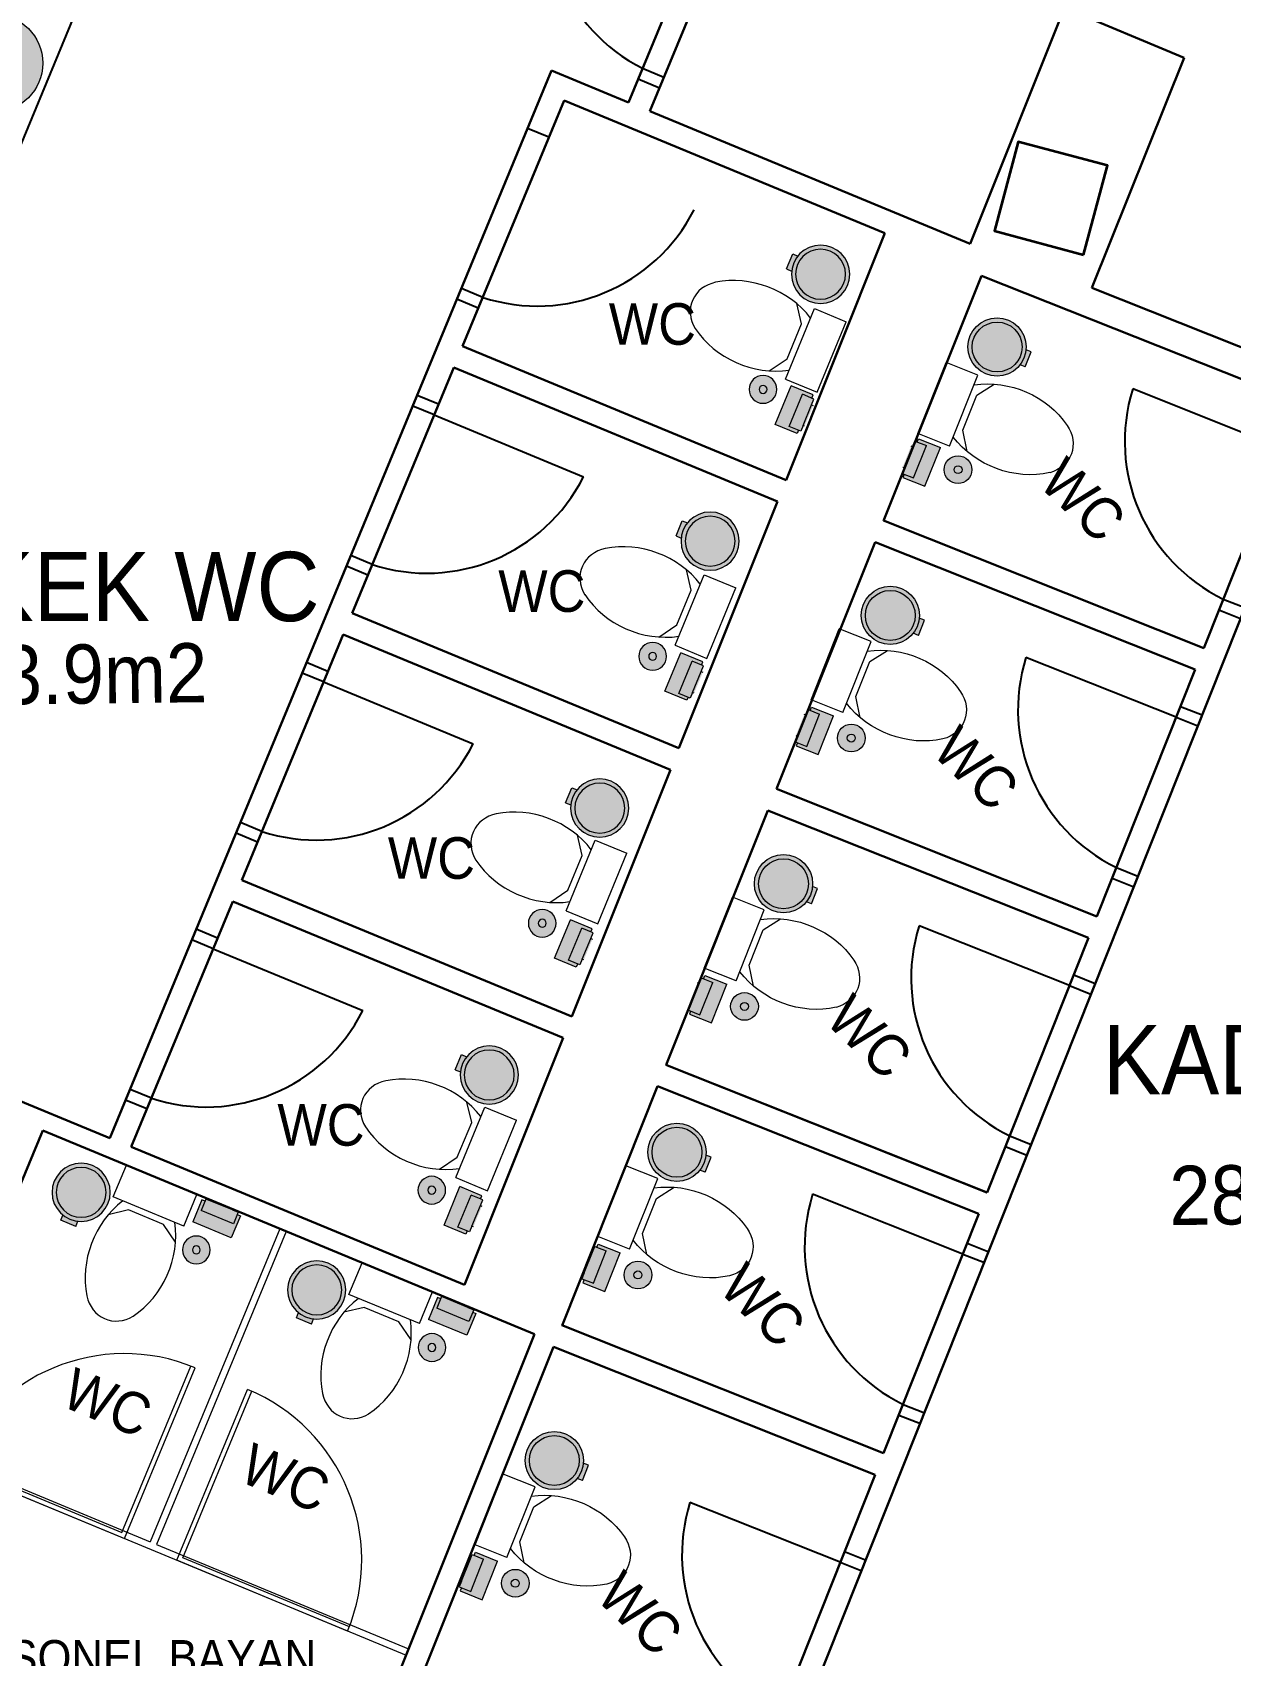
# Model space of a CAD drawing. Header units: millimetres. Extents: x -2729 to 15248, y -12439 to 5292.
# Drawn here: x 4364 to 4882, y -11458 to -10756 of the extents above; entities that cross this region are included whole.
import ezdxf

# ---------------------------------------------------------------- set-up
doc = ezdxf.new("R2010")
doc.units = ezdxf.units.MM
for name, color, linetype, lineweight in [('antet_Ном_пера__60', 7, 'Continuous', 35), ('DUVAR', 7, 'Continuous', 30), ('gzm', 250, 'Continuous', 20), ('kolon_Ном_пера__60', 7, 'Continuous', 35), ('lavabo_Ном_пера__80', 7, 'Continuous', 13), ('Layer1', 250, 'Continuous', 20), ('tefriş', 7, 'Continuous', 25)]:
    doc.layers.add(name, color=color, linetype=linetype, lineweight=lineweight)
doc.layers.add('kapı ABD', color=55, linetype='Continuous')
doc.styles.add('Мой Ариал', font='arial.ttf', dxfattribs={"width": 0.9})

# ---------------------------------------------------------------- blocks, each defined once
blk = doc.blocks.new('A$C746B319B')
at = {"layer": 'gzm'}
h = blk.add_hatch(color=7, dxfattribs=at)
h.set_gradient(color1=(255, 255, 255), rotation=60, one_color=1, tint=1, name='INVCYLINDER')
h.paths.add_polyline_path([(30.45, 153.07, 1), (-8.05, 153.07, 1)])
h.paths.add_polyline_path([(7.62, 153.07, -1), (14.78, 153.07, -1)], flags=16)
h = blk.add_hatch(color=7, dxfattribs=at)
h.set_gradient(color1=(255, 255, 255), color2=(184, 184, 184), rotation=60, one_color=1, tint=0.72, name='INVSPHERICAL')
h.paths.add_polyline_path([(24.06, 153.07, 1), (-1.66, 153.07, 1)])
h.paths.add_polyline_path([(7.62, 153.07, -1), (14.78, 153.07, -1)], flags=16)
h = blk.add_hatch(color=250, dxfattribs=at)
h.set_gradient(color1=(61, 61, 61), color2=(237, 237, 237), one_color=1, tint=0.93, name='SPHERICAL')
h.paths.add_polyline_path([(7.62, 153.07, 1), (14.78, 153.07, 1)])
for radius in [19.25, 3.58]:
    blk.add_circle((11.2, 153.07), radius, dxfattribs=at)
blk = doc.blocks.new('A$C6A3561BD')
at = {"layer": 'gzm'}
blk.add_circle((-148.68, 121.8), 1.93, dxfattribs=at)
at = {"layer": 'gzm', "rotation": 270}
blk.add_blockref('A$C746B319B', (-324.36, 133), dxfattribs=at)
blk = doc.blocks.new('A$C5DEF5315')
at = {"layer": 'Layer1'}
h = blk.add_hatch(color=250, dxfattribs=at)
h.set_gradient(color1=(40, 40, 41), rotation=90, one_color=1, tint=1, name='CYLINDER')
h.paths.add_polyline_path([(-41.68, 20.18, 1), (-16.48, 20.18, 1)])
h.paths.add_polyline_path([(-18.28, 20.18, -1), (-39.88, 20.18, -1)], flags=0)
h.paths.add_polyline_path([(-39.88, 20.18, 1), (-18.28, 20.18, 1)], flags=16)
h.paths.add_polyline_path([(-16.99, 16.65), (-14.59, 16.65), (-14.59, 23.71), (-16.99, 23.71, -0.0711), (-16.48, 20.18, -0.0711)])
h = blk.add_hatch(color=250, dxfattribs=at)
h.set_gradient(color1=(40, 40, 41), rotation=90, one_color=1, tint=1, name='CYLINDER')
h.paths.add_polyline_path([(-41.68, 20.18, 1), (-16.48, 20.18, 1)])
h.paths.add_polyline_path([(-18.28, 20.18, -1), (-39.88, 20.18, -1)], flags=0)
h.paths.add_polyline_path([(-39.88, 20.18, 1), (-18.28, 20.18, 1)], flags=16)
h.paths.add_polyline_path([(-16.99, 16.65), (-14.59, 16.65), (-14.59, 23.71), (-16.99, 23.71, -0.0711), (-16.48, 20.18, -0.0711)])
for p, q in [((-14.59, 23.71), (-16.99, 23.71)), ((-14.59, 23.71), (-16.99, 23.71)), ((-14.59, 16.65), (-14.59, 23.71)), ((-14.59, 16.65), (-14.59, 23.71)), ((-14.59, 16.65), (-16.99, 16.65)), ((-14.59, 16.65), (-16.99, 16.65))]:
    blk.add_line(p, q, dxfattribs=at)
for radius in [12.6, 12.6, 10.8, 10.8]:
    blk.add_circle((-29.08, 20.18), radius, dxfattribs=at)
blk = doc.blocks.new('A$C4A116046')
at = {"layer": 'Layer1'}
h = blk.add_hatch(color=250, dxfattribs=at)
h.set_gradient(color1=(40, 40, 41), one_color=1, tint=1, name='CYLINDER')
h.paths.add_polyline_path([(-55.51, 35.52), (-55.51, 32.84), (-55.51, 23.15), (-55.51, 20.47), (-50.16, 20.47), (-50.16, 35.52)])
h.paths.add_polyline_path([(-56.25, 32.84), (-56.25, 23.15), (-55.51, 23.15), (-55.51, 32.84)])
h = blk.add_hatch(color=7, dxfattribs=at)
h.set_gradient(color1=(255, 255, 255), one_color=1, tint=1, name='INVCURVED')
h.paths.add_polyline_path([(-54.48, 37.01), (-54.48, 35.52), (-50.16, 35.52), (-50.16, 20.47), (-54.48, 20.47), (-54.48, 18.99), (-44.23, 18.99), (-44.23, 37.01)])
h = blk.add_hatch(color=250, dxfattribs=at)
h.set_gradient(color1=(40, 40, 41), rotation=90, one_color=1, tint=1, name='CYLINDER')
h.paths.add_polyline_path([(-27.57, 30.93, 1), (-39.57, 30.93, 1)])
for p, q in [((-55.51, 32.84), (-55.51, 35.52)), ((-55.51, 35.52), (-50.16, 35.52)), ((-54.48, 35.52), (-54.48, 37.01)), ((-54.48, 37.01), (-44.23, 37.01)), ((-50.16, 20.47), (-50.16, 35.52)), ((-44.23, 18.99), (-44.23, 37.01)), ((-55.51, 32.84), (-56.25, 32.84)), ((-55.51, 23.15), (-55.51, 32.84)), ((-56.25, 23.15), (-55.51, 23.15)), ((-55.51, 23.15), (-55.51, 20.47)), ((-55.51, 20.47), (-50.16, 20.47)), ((-54.48, 20.47), (-54.48, 18.99)), ((-54.48, 18.99), (-44.23, 18.99))]:
    blk.add_line(p, q, dxfattribs=at)
for radius in [6, 1.71]:
    blk.add_circle((-33.57, 30.93), radius, dxfattribs=at)
blk = doc.blocks.new('aeryaeryary')
at = {"layer": 'lavabo_Ном_пера__80', "linetype": 'Continuous', "lineweight": 5}
for p, q in [((-17.56, 8.25), (-22.82, 15.56)), ((-14.83, -16.5), (-14.83, 16.5)), ((-14.83, 16.5), (0, 16.5)), ((0, -16.5), (0, 16.5)), ((-17.56, -8.06), (-17.56, 8.25)), ((-22.65, -15.86), (-17.56, -8.06)), ((-14.83, -16.5), (0, -16.5))]:
    blk.add_line(p, q, dxfattribs=at)
for centre, major_axis, start_param, end_param in [((-35.68, -15.36), (37.77, 0), 0.986126, 2.229248), ((-48.82, -0.45), (-16.18, 0), -0.907053, 0.865944), ((-36.19, 14.84), (-37.77, 0), 0.912345, 2.172319)]:
    blk.add_ellipse(centre, major_axis=major_axis, ratio=0.870476, start_param=start_param, end_param=end_param, dxfattribs=at)
blk = doc.blocks.new('wruwru')
at = {"layer": 'kapı ABD', "color": 7}
for p, q in [((2.97, 9.55), (23.77, 76.39)), ((-68.64, 31.84), (-71.61, 22.29)), ((-63.87, 30.35), (-66.84, 20.8)), ((2.97, 9.55), (0, 0)), ((7.75, 8.06), (4.77, -1.49))]:
    blk.add_line(p, q, dxfattribs=at)
blk.add_arc((6.75, 2.35), 75.97, 77.05074, 158.37243, dxfattribs=at)

msp = doc.modelspace()

# ---------------------------------------------------------------- linework, layer by layer
at = {"lineweight": 5}
for p, q in [((4470.656, -11273.318), (4414.533, -11408.762)), ((4473.428, -11274.466), (4417.304, -11409.911)), ((4310.826, -11369.037), (4525.26, -11457.891)), ((4311.974, -11366.266), (4414.533, -11408.762)), ((4417.304, -11409.911), (4526.374, -11455.105))]:
    msp.add_line(p, q, dxfattribs=at)
for points in [[(4329.503, -11376.776), (4403.409, -11407.4), (4434.033, -11333.494)], [(4330.268, -11374.929), (4402.327, -11404.787), (4432.186, -11332.728)], [(4499.967, -11447.41), (4426.06, -11416.786), (4456.684, -11342.88)], [(4500.732, -11445.563), (4428.674, -11415.704), (4458.532, -11343.645)]]:
    msp.add_lwpolyline(points, dxfattribs=at)
for centre, start, end in [((4403.409, -11407.4), 67.492719, 157.492719), ((4426.06, -11416.786), 337.492719, 67.492719)]:
    msp.add_arc(centre, 80, start, end, dxfattribs=at)
at = {"layer": 'DUVAR', "linetype": 'Continuous'}
for p, q in [((4672.74, -10688.08), (4630.693, -10789.738)), ((4659.679, -10693.493), (4621.452, -10785.916)), ((4588.185, -10772.157), (4397.117, -11234.105)), ((4621.452, -10785.916), (4588.185, -10772.157)), ((4593.673, -10785.053), (4549.687, -10891.399)), ((4732.422, -10842.532), (4593.641, -10785.131)), ((4769.363, -10847.094), (4630.693, -10789.738)), ((4798.845, -10805.219), (4798.773, -10805.464)), ((4962.111, -10818.581), (4687.909, -11507.782)), ((4774.262, -10860.91), (4912.61, -10915.952)), ((4822.039, -10866.186), (4917.326, -10904.096)), ((4689.741, -10949.327), (4549.687, -10891.399)), ((4545.865, -10900.64), (4501.911, -11006.909)), ((4686.03, -10958.614), (4545.865, -10900.64)), ((4912.61, -10915.952), (4870.412, -11022.014)), ((4731.874, -10966.896), (4870.412, -11022.014)), ((4728.163, -10976.182), (4866.715, -11031.306)), ((4643.349, -11065.409), (4501.911, -11006.909)), ((4498.088, -11016.149), (4454.134, -11122.418)), ((4639.637, -11074.696), (4498.088, -11016.149)), ((4866.715, -11031.306), (4824.203, -11138.16)), ((4685.485, -11082.97), (4824.203, -11138.16)), ((4681.774, -11092.256), (4820.506, -11147.451)), ((4596.956, -11181.491), (4454.134, -11122.418)), ((4450.312, -11131.659), (4406.358, -11237.927)), ((4593.245, -11190.778), (4450.312, -11131.659)), ((4161.102, -11136.334), (4397.117, -11234.105)), ((4820.506, -11147.451), (4776.706, -11257.638)), ((4637.691, -11202.331), (4776.59, -11257.592)), ((4637.691, -11202.331), (4776.706, -11257.638)), ((4633.98, -11211.617), (4773.009, -11266.93)), ((4633.98, -11211.617), (4773.009, -11266.93)), ((4580.805, -11318.901), (4368.098, -11230.82)), ((4406.358, -11237.927), (4550.534, -11297.648)), ((4773.009, -11266.93), (4731.901, -11370.496)), ((4592.707, -11315.117), (4731.901, -11370.496)), ((4588.996, -11324.403), (4728.205, -11379.788)), ((4728.205, -11379.788), (4680.212, -11500.415))]:
    msp.add_line(p, q, dxfattribs=at)
for points in [[(4810.164, -10745.002), (4769.363, -10847.094)], [(4810.164, -10745.002), (4861.855, -10766.56)], [(4861.855, -10766.56), (4822.039, -10866.186)], [(4732.422, -10842.532), (4689.741, -10949.327)], [(4774.262, -10860.91), (4731.9, -10966.907)], [(4686.03, -10958.614), (4643.349, -11065.409)], [(4728.189, -10976.193), (4685.511, -11082.98)], [(4639.637, -11074.696), (4596.956, -11181.491)], [(4681.8, -11092.266), (4637.796, -11202.372)], [(4593.245, -11190.778), (4550.534, -11297.648)], [(4634.085, -11211.658), (4592.734, -11315.128)], [(4239.056, -11542.243), (4368.098, -11230.82)], [(4580.805, -11318.901), (4463.284, -11612.977)], [(4589.022, -11324.414), (4532.928, -11464.772)]]:
    msp.add_lwpolyline(points, dxfattribs=at)
at = {"layer": 'kolon_Ном_пера__60', "linetype": 'Continuous', "flags": 128}
msp.add_lwpolyline([(4818.433, -10851.879), (4828.786, -10813.242), (4790.149, -10802.889), (4779.796, -10841.526)], close=True, dxfattribs=at)
msp.add_lwpolyline([(4818.433, -10851.879), (4828.786, -10813.242), (4790.149, -10802.889), (4779.796, -10841.526)], close=True, dxfattribs=at)
at = {"layer": 'tefriş'}
for p, q in [((4295.377, -10956.875), (4441.891, -10603.27)), ((4587.098, -10800.95), (4577.857, -10797.128)), ((4556.521, -10874.876), (4547.28, -10871.054)), ((4558.432, -10870.255), (4549.191, -10866.433)), ((4539.287, -10916.542), (4530.047, -10912.72)), ((4904.715, -10935.796), (4839.673, -10909.919)), ((4537.376, -10921.162), (4528.136, -10917.34)), ((4537.376, -10921.162), (4602.062, -10947.917)), ((4510.622, -10985.847), (4501.381, -10982.025)), ((4508.711, -10990.468), (4499.47, -10986.646)), ((4876.989, -11005.483), (4886.281, -11009.18)), ((4878.838, -11000.837), (4888.129, -11004.534)), ((4858.506, -11051.941), (4793.464, -11026.064)), ((4489.6, -11036.672), (4480.359, -11032.849)), ((4491.474, -11032.14), (4482.234, -11028.318)), ((4489.6, -11036.672), (4554.285, -11063.426)), ((4860.354, -11047.295), (4869.646, -11050.992)), ((4858.506, -11051.941), (4867.797, -11055.638)), ((4462.845, -11101.357), (4453.605, -11097.535)), ((4460.934, -11105.977), (4451.694, -11102.155)), ((4832.629, -11116.982), (4841.92, -11120.679)), ((4830.78, -11121.628), (4840.072, -11125.325)), ((4443.735, -11147.561), (4434.494, -11143.739)), ((4812.297, -11168.086), (4747.255, -11142.209)), ((4441.824, -11152.181), (4432.583, -11148.359)), ((4441.824, -11152.181), (4506.509, -11178.936)), ((4814.145, -11163.441), (4823.437, -11167.137)), ((4812.297, -11168.086), (4821.588, -11171.783)), ((4415.069, -11216.866), (4405.828, -11213.044)), ((4413.158, -11221.487), (4403.917, -11217.665)), ((4784.571, -11237.774), (4793.863, -11241.47)), ((4786.42, -11233.128), (4795.711, -11236.824)), ((4766.204, -11284.278), (4701.162, -11258.401)), ((4768.052, -11279.632), (4777.344, -11283.329)), ((4766.204, -11284.278), (4775.495, -11287.975)), ((4740.327, -11349.319), (4749.618, -11353.016)), ((4738.478, -11353.965), (4747.77, -11357.662)), ((4713.129, -11417.681), (4648.087, -11391.804)), ((4714.977, -11413.035), (4724.269, -11416.732)), ((4713.129, -11417.681), (4722.42, -11421.377))]:
    msp.add_line(p, q, dxfattribs=at)
for centre, start, end in [((4582.072, -10798.062), 251.868501, 333.190194), ((4912.18, -10932.58), 162.64378, 243.965473), ((4534.262, -10913.654), 251.868501, 333.190194), ((4865.971, -11048.725), 162.64378, 243.965473), ((4486.486, -11029.164), 251.868501, 333.190194), ((4819.762, -11164.871), 162.64378, 243.965473), ((4438.71, -11144.673), 251.868501, 333.190194), ((4773.669, -11281.062), 162.64378, 243.965473), ((4720.594, -11414.465), 162.64378, 243.965473)]:
    msp.add_arc(centre, 75.965, start, end, dxfattribs=at)

# ---------------------------------------------------------------- block references
for p, rotation in [((4709.403, -10896.062), 337.5293476250888), ((4661.671, -11011.263), 337.5293476250888), ((4614.513, -11126.106), 337.5293476250888), ((4566.737, -11241.615), 337.5293476250888), ((4419.517, -11252.128), 67.49271905055829), ((4521.459, -11294.369), 67.49271905055829)]:
    msp.add_blockref('aeryaeryary', p, dxfattribs=dict(rotation=rotation))
at = {"xscale": -1, "rotation": 338.3046265683122}
for p in [(4752.778, -10913.826), (4706.59, -11029.063), (4660.381, -11145.208), (4614.288, -11261.399), (4561.213, -11394.802)]:
    msp.add_blockref('aeryaeryary', p, dxfattribs=at)
at = {"layer": 'gzm', "extrusion": (0, 0, -1), "zscale": -1}
for name, p, rotation in [('A$C5DEF5315', (-4670.011, -10867.786), 22.48288944151475), ('A$C4A116046', (-4636.875, -10925.852), 22.48288944151475), ('A$C5DEF5315', (-4622.235, -10983.296), 22.48288944151475), ('A$C4A116046', (-4589.099, -11041.362), 22.48288944151475), ('A$C5DEF5315', (-4574.458, -11098.805), 22.48288944151475), ('A$C4A116046', (-4541.323, -11156.871), 22.48288944151475), ('A$C5DEF5315', (-4526.682, -11214.314), 22.48288944151475), ('A$C5DEF5315', (-4392.19, -11292.165), 292.5195180160453), ('A$C4A116046', (-4493.546, -11272.381), 22.48288944151475), ('A$C4A116046', (-4450.235, -11325.338), 292.5195180160453), ('A$C5DEF5315', (-4494.133, -11334.406), 292.5195180160453), ('A$C4A116046', (-4552.178, -11367.579), 292.5195180160453)]:
    msp.add_blockref(name, p, dxfattribs=dict(at, rotation=rotation))
at = {"layer": 'gzm', "extrusion": (0, 0, -1), "xscale": -1, "zscale": -1, "rotation": 21.68313636508435}
for name, p in [('A$C5DEF5315', (-4800.553, -10921.241)), ('A$C4A116046', (-4783.865, -10985.981)), ('A$C5DEF5315', (-4754.344, -11037.387)), ('A$C4A116046', (-4737.656, -11102.126)), ('A$C5DEF5315', (-4708.135, -11153.532)), ('A$C4A116046', (-4691.447, -11218.271)), ('A$C5DEF5315', (-4662.042, -11269.723)), ('A$C4A116046', (-4645.354, -11334.463)), ('A$C5DEF5315', (-4608.967, -11403.126)), ('A$C4A116046', (-4592.279, -11467.865))]:
    msp.add_blockref(name, p, dxfattribs=at)
at = {"layer": 'kapı ABD', "color": 7, "rotation": 84.81776111299862}
msp.add_blockref('wruwru', (4663.56, -10710.275), dxfattribs=at)
at = {"layer": 'tefriş', "xscale": 1.1, "yscale": 1.1, "zscale": 1.1, "rotation": 156.8670562701752}
msp.add_blockref('A$C6A3561BD', (4226.282, -10571.673), dxfattribs=at)

# ---------------------------------------------------------------- texts
at = {"lineweight": 40, "ltscale": 0.005, "attachment_point": 8, "style": 'Мой Ариал'}
for s, insert, char_height in [('ERKEK WC', (4387.213, -11010.817), 30), ('KADIN WC', (4921.062, -11215.527), 30), ('PERSONEL BAYAN', (4400.385, -11466.542), 15)]:
    msp.add_mtext(s, dxfattribs=dict(at, insert=insert, char_height=char_height))
at = {"lineweight": 40, "ltscale": 0.005, "char_height": 25.6, "attachment_point": 8, "rotation": 0.662013, "style": 'Мой Ариал'}
for s, insert in [('23.9{\\fArial|b0|i0|c186|p34;m2}', (4385.738, -11046.422)), ('28.8{\\fArial|b0|i0|c186|p34;m2}', (4909.305, -11271.511))]:
    msp.add_mtext(s, dxfattribs=dict(at, insert=insert))
at = {"layer": 'antet_Ном_пера__60', "linetype": 'Continuous', "char_height": 18, "attachment_point": 8, "style": 'Мой Ариал'}
for insert, rotation in [((4631.824, -10891.045), 0.029348), ((4811.707, -10964.615), 315.804627), ((4584.013, -11006.637), 0.029348), ((4765.498, -11080.76), 315.804627), ((4536.237, -11122.146), 0.029348), ((4719.289, -11196.906), 315.804627), ((4488.461, -11237.656), 0.029348), ((4673.196, -11313.097), 315.804627), ((4392.528, -11357.134), 337.492719), ((4469.518, -11389.721), 337.492719), ((4620.121, -11446.5), 315.804627)]:
    msp.add_mtext('WC', dxfattribs=dict(at, insert=insert, rotation=rotation))

doc.saveas('drawing.dxf')
